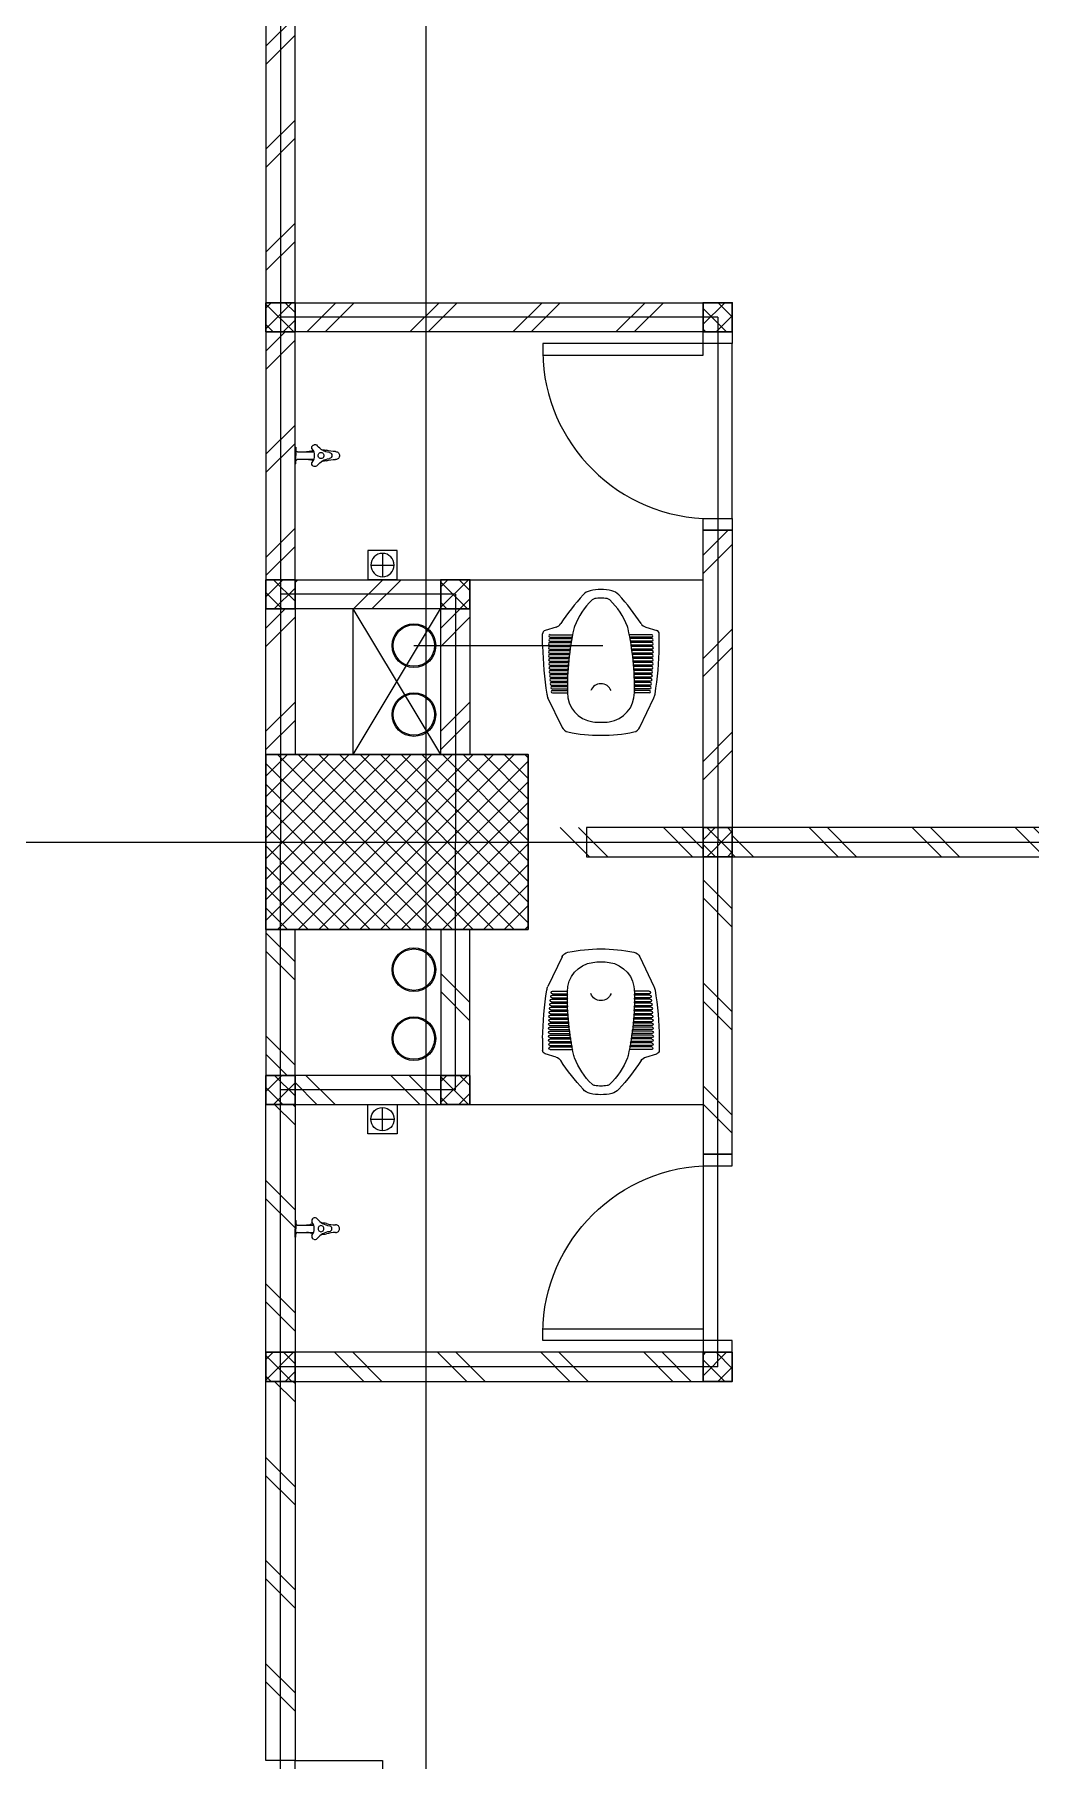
# Model space of a CAD drawing. Header units: millimetres. Extents: x -108 to 357, y -17 to 192.
# Drawn here: x 33.95 to 37.37, y 108.61 to 114.53 of the extents above; entities that cross this region are included whole.
import ezdxf

# ---------------------------------------------------------------- set-up
doc = ezdxf.new("R2010")
doc.units = ezdxf.units.MM
for name, color, linetype, lineweight in [('ars', 11, 'Continuous', 0), ('ars @ 1', 11, 'Continuous', 0), ('KOL', 1, 'Continuous', 30), ('KOLOM', 4, 'Continuous', 9), ('lan', 7, 'Continuous', 15), ('SANITAIR', 15, 'Continuous', 9), ('tem', 5, 'Continuous', 20), ('u', 6, 'Continuous', 20)]:
    doc.layers.add(name, color=color, linetype=linetype, lineweight=lineweight)
doc.layers.add('as', color=1, linetype='Continuous', plot=False)
doc.layers.add('Kusen', color=30, linetype='Continuous')

# ---------------------------------------------------------------- blocks, each defined once
blk = doc.blocks.new('KRAN ATAS')
for p, q in [((-0.0198, 0), (0, 0)), ((-0.0198, -0.0015), (-0.0198, 0)), ((0.0198, 0), (0, 0)), ((0.0198, -0.0015), (0.0198, 0)), ((-0.0193, -0.002), (0, -0.002)), ((-0.0087, -0.006), (-0.0087, -0.0441)), ((0.0193, -0.002), (0, -0.002)), ((0.0087, -0.006), (0.0087, -0.0441))]:
    blk.add_line(p, q)
for centre, radius, start, end in [((-0.0188, -0.0464), 0.00682, 67.5786, 152.7397), ((-0.0193, -0.0015), 0.0005, 180, 270), ((0, -0.0187), 0.0268, 232.9628, 307.0372), ((-0.0127, -0.006), 0.004, 0, 90), ((0.0743, -0.0604), 0.0878, 163.7486, 168.4446), ((-0.0388, -0.0275), 0.03, 343.7486, 0), ((0.0127, -0.006), 0.004, 90, 180), ((0.0388, -0.0275), 0.03, 180, 196.2514), ((-0.0743, -0.0604), 0.0878, 11.5554, 16.2514), ((0.0188, -0.0464), 0.00682, 27.2603, 112.4214), ((0.0193, -0.0015), 0.0005, 270, 0), ((-0.0191, -0.047), 0.00682, 147.2603, 232.4214), ((-0.0514, -0.0871), 0.0447, 7.4918, 50.9581), ((0.0743, -0.0604), 0.0878, 182.0552, 189.0251), ((-0.0892, -0.0965), 0.08, 0.3555, 16.2023), ((-0.0004, -0.0613), 0.0068, 86.5771, 273.4229), ((-0.0003, -0.0804), 0.00682, 187.5786, 272.7397), ((0.0004, -0.0613), 0.0068, 266.5771, 93.4229), ((0.0003, -0.0804), 0.00682, 267.2603, 352.4214), ((0.0514, -0.0871), 0.0447, 129.0419, 172.5082), ((0.0892, -0.0965), 0.08, 163.7977, 179.6445), ((-0.0743, -0.0604), 0.0878, 350.9749, 357.9448), ((0.0191, -0.047), 0.00682, 307.5786, 32.7397), ((-0.0004, -0.0965), 0.0088, 176.8553, 272.6444), ((0.0004, -0.0965), 0.0088, 267.3556, 3.1447)]:
    blk.add_arc(centre, radius, start, end)
blk = doc.blocks.new('AVOOR')
blk.add_lwpolyline([(-21.8185, -71.5914), (-21.9185, -71.5914), (-21.9185, -71.4914), (-21.8185, -71.4914)], close=True)
for points in [[(-21.8685, -71.5014), (-21.8685, -71.5814)], [(-21.9085, -71.5414), (-21.8285, -71.5414)]]:
    blk.add_lwpolyline(points)
blk.add_circle((-21.8685, -71.5414), 0.04)
blk = doc.blocks.new('CL J D')
for p, q in [((0.306, 0.1938), (0.3479, 0.1938)), ((0.3709, 0.1476), (0.3594, 0.1853)), ((0.0275, 0.1273), (0.1283, 0.1756)), ((0.145, 0.1598), (0.145, 0.1109)), ((0.1539, 0.1598), (0.1539, 0.1111)), ((0.1587, 0.1615), (0.1587, 0.1111)), ((0.1676, 0.1615), (0.1676, 0.1111)), ((0.1723, 0.1631), (0.1723, 0.1111)), ((0.1812, 0.1631), (0.1812, 0.1109)), ((0.186, 0.1645), (0.186, 0.1109)), ((0.1949, 0.1645), (0.1949, 0.1105)), ((0.1996, 0.1657), (0.1996, 0.1105)), ((0.2085, 0.1657), (0.2085, 0.11)), ((0.2133, 0.1667), (0.2133, 0.11)), ((0.2222, 0.1667), (0.2222, 0.1092)), ((0.2269, 0.1676), (0.2269, 0.1092)), ((0.2358, 0.1676), (0.2358, 0.1082)), ((0.2406, 0.1682), (0.2406, 0.1082)), ((0.2495, 0.1682), (0.2495, 0.107)), ((0.2542, 0.1687), (0.2542, 0.107)), ((0.2631, 0.1687), (0.2631, 0.1056)), ((0.2679, 0.169), (0.2679, 0.1056)), ((0.2768, 0.169), (0.2768, 0.104)), ((0.2815, 0.1692), (0.2815, 0.104)), ((0.2904, 0.1692), (0.2904, 0.1022)), ((0.2952, 0.1691), (0.2952, 0.1022)), ((0.3041, 0.1691), (0.3041, 0.1003)), ((0.3088, 0.1689), (0.3088, 0.1003)), ((0.3177, 0.1689), (0.3177, 0.0981)), ((0.3225, 0.1685), (0.3225, 0.0981)), ((0.3314, 0.1685), (0.3314, 0.0957)), ((0.3361, 0.1679), (0.3361, 0.0957)), ((0.345, 0.1679), (0.345, 0.093)), ((0.2631, -0.1812), (0.2631, -0.1181)), ((0.2679, -0.1815), (0.2679, -0.1181)), ((0.2768, -0.1815), (0.2768, -0.1165)), ((0.2815, -0.1816), (0.2815, -0.1165)), ((0.2904, -0.1816), (0.2904, -0.1147)), ((0.2952, -0.1816), (0.2952, -0.1147)), ((0.3041, -0.1816), (0.3041, -0.1127)), ((0.3088, -0.1813), (0.3088, -0.1127)), ((0.3177, -0.1813), (0.3177, -0.1105)), ((0.3225, -0.1809), (0.3225, -0.1105)), ((0.3314, -0.1809), (0.3314, -0.1081)), ((0.3361, -0.1803), (0.3361, -0.1081)), ((0.345, -0.1803), (0.345, -0.1055)), ((0.0275, -0.1398), (0.1283, -0.188)), ((0.145, -0.1722), (0.145, -0.1234)), ((0.1539, -0.1722), (0.1539, -0.1236)), ((0.1587, -0.174), (0.1587, -0.1236)), ((0.1676, -0.174), (0.1676, -0.1236)), ((0.1723, -0.1756), (0.1723, -0.1236)), ((0.1812, -0.1756), (0.1812, -0.1234)), ((0.186, -0.177), (0.186, -0.1234)), ((0.1949, -0.177), (0.1949, -0.123)), ((0.1996, -0.1782), (0.1996, -0.123)), ((0.2085, -0.1782), (0.2085, -0.1224)), ((0.2133, -0.1792), (0.2133, -0.1224)), ((0.2222, -0.1792), (0.2222, -0.1216)), ((0.2269, -0.18), (0.2269, -0.1216)), ((0.2358, -0.18), (0.2358, -0.1206)), ((0.2406, -0.1807), (0.2406, -0.1206)), ((0.2495, -0.1807), (0.2495, -0.1195)), ((0.2542, -0.1812), (0.2542, -0.1195)), ((0.3709, -0.16), (0.3594, -0.1977)), ((0.306, -0.2062), (0.3479, -0.2062))]:
    blk.add_line(p, q)
for centre, radius, start, end in [((0.1462, 0.1381), 0.0415, 97.43664, 115.58841), ((0.3183, -0.8979), 1.0917, 90.64465, 99.35641), ((0.3479, 0.1818), 0.012, 16.98371, 90), ((0.0403, 0.1006), 0.0297, 115.58841, 167.907), ((0.1495, 0.1598), 0.00445, 0, 180), ((0.1631, 0.1615), 0.00445, 0, 180), ((0.1768, 0.1631), 0.00445, 0, 180), ((0.1904, 0.1645), 0.00445, 0, 180), ((0.2041, 0.1657), 0.00445, 0, 180), ((0.2177, 0.1667), 0.00445, 0, 180), ((0.2314, 0.1676), 0.00445, 0, 180), ((0.245, 0.1682), 0.00445, 0, 180), ((0.2587, 0.1687), 0.00445, 0, 180), ((0.2723, 0.169), 0.00445, 0, 180), ((0.286, 0.1692), 0.00445, 0, 180), ((0.2996, 0.1691), 0.00445, 0, 180), ((0.3133, 0.1689), 0.00445, 0, 180), ((0.3269, 0.1685), 0.00445, 0, 180), ((0.3406, 0.1679), 0.00445, 0, 180), ((0.3992, 0.1563), 0.0297, 196.98371, 236.58705), ((-0.0629, -0.5443), 0.8096, 47.75416, 56.58705), ((0.5098, 0), 0.5098, 167.907, 180.70014), ((0.1458, 0.0077), 0.1009, 89.36458, 171.9631), ((0.1427, 0.1109), 0.00237, 271.71865, 0), ((0.1639, -0.8282), 0.9369, 77.60377, 91.04193), ((0.1563, 0.1111), 0.00237, 180, 0), ((0.17, 0.1111), 0.00237, 180, 0), ((0.1836, 0.1109), 0.00237, 180, 0), ((0.1973, 0.1105), 0.00237, 180, 0), ((0.2109, 0.11), 0.00237, 180, 0), ((0.2246, 0.1092), 0.00237, 180, 0), ((0.2382, 0.1082), 0.00237, 180, 0), ((0.2519, 0.107), 0.00237, 180, 0), ((0.2655, 0.1056), 0.00237, 180, 0), ((0.2792, 0.104), 0.00237, 180, 0), ((0.2928, 0.1022), 0.00237, 180, 0), ((0.3064, 0.1003), 0.00237, 180, 0), ((0.3201, 0.0981), 0.00237, 180, 0), ((0.3337, 0.0957), 0.00237, 180, 0), ((0.3474, 0.093), 0.00237, 180, 258.7357), ((0.3518, 0.0291), 0.0593, 68.96955, 77.12628), ((0.2831, -0.1497), 0.2509, 43.87855, 68.96955), ((0.1995, 0.0001), 0.1551, 171.9445, 182.3259), ((0.1409, -0.0052), 0.0359, 358.3993, 69.7102), ((0.4511, 0.0118), 0.0178, 9.30537, 43.87855), ((0.3402, -0.0063), 0.1302, 0.0418, 9.30537), ((0.4495, 0.0199), 0.0475, 13.4838, 47.75416), ((0.3402, -0.0063), 0.1598, 0.03404, 13.4838), ((0.5098, -0.0125), 0.5098, 179.29986, 192.093), ((0.1995, -0.0125), 0.1551, 177.6741, 188.0555), ((0.1458, -0.0202), 0.1009, 188.0369, 270.63542), ((0.1409, -0.0072), 0.0359, 290.2898, 1.6007), ((0.2831, 0.1372), 0.2509, 291.03045, 316.12145), ((0.4511, -0.0243), 0.0178, 316.12145, 350.69463), ((0.3402, -0.0061), 0.1302, 350.69463, 359.9582), ((0.4495, -0.0323), 0.0475, 312.24584, 346.5162), ((0.3402, -0.0061), 0.1598, 346.5162, 359.96596), ((0.1639, 0.8157), 0.9369, 268.95807, 282.39623), ((0.2382, -0.1206), 0.00237, 0, 180), ((0.2519, -0.1195), 0.00237, 0, 180), ((0.2655, -0.1181), 0.00237, 0, 180), ((0.2792, -0.1165), 0.00237, 0, 180), ((0.2928, -0.1147), 0.00237, 0, 180), ((0.3064, -0.1127), 0.00237, 0, 180), ((0.3201, -0.1105), 0.00237, 0, 180), ((0.3337, -0.1081), 0.00237, 0, 180), ((0.3474, -0.1055), 0.00237, 101.2643, 180), ((0.3518, -0.0415), 0.0593, 282.87372, 291.03045), ((-0.0629, 0.5318), 0.8096, 303.41295, 312.24584), ((0.0403, -0.113), 0.0297, 192.093, 244.41159), ((0.1427, -0.1234), 0.00237, 0, 88.28135), ((0.1495, -0.1722), 0.00445, 180, 0), ((0.1563, -0.1236), 0.00237, 0, 180), ((0.1631, -0.174), 0.00445, 180, 0), ((0.17, -0.1236), 0.00237, 0, 180), ((0.1768, -0.1756), 0.00445, 180, 0), ((0.1836, -0.1234), 0.00237, 0, 180), ((0.1904, -0.177), 0.00445, 180, 0), ((0.1973, -0.123), 0.00237, 0, 180), ((0.2109, -0.1224), 0.00237, 0, 180), ((0.2246, -0.1216), 0.00237, 0, 180), ((0.3992, -0.1687), 0.0297, 123.41295, 163.01629), ((0.1462, -0.1506), 0.0415, 244.41159, 262.56336), ((0.3183, 0.8854), 1.0917, 260.64359, 269.35535), ((0.2041, -0.1782), 0.00445, 180, 0), ((0.2177, -0.1792), 0.00445, 180, 0), ((0.2314, -0.18), 0.00445, 180, 0), ((0.245, -0.1807), 0.00445, 180, 0), ((0.2587, -0.1812), 0.00445, 180, 0), ((0.2723, -0.1815), 0.00445, 180, 0), ((0.286, -0.1816), 0.00445, 180, 0), ((0.2996, -0.1816), 0.00445, 180, 0), ((0.3133, -0.1813), 0.00445, 180, 0), ((0.3269, -0.1809), 0.00445, 180, 0), ((0.3406, -0.1803), 0.00445, 180, 0), ((0.3479, -0.1942), 0.012, 270, 343.01629)]:
    blk.add_arc(centre, radius, start, end)
blk = doc.blocks.new('P.60')
at = {"layer": 'Kusen'}
for points in [[(1472.8348, 997.5354), (1472.8748, 997.5354), (1472.8748, 997.4354), (1472.8348, 997.4354)], [(1473.4748, 997.5354), (1473.5148, 997.5354), (1473.5148, 997.4354), (1473.4748, 997.4354)], [(1472.8748, 996.8854), (1472.9148, 996.8854), (1472.9148, 997.4354), (1472.8748, 997.4354)]]:
    blk.add_lwpolyline(points, close=True, dxfattribs=at)
blk.add_arc((1472.8948, 997.4658), 0.5808, 268.02661, 356.99428, dxfattribs=at)
blk = doc.blocks.new('K 10.10')
at = {"layer": 'ars'}
h = blk.add_hatch(dxfattribs=at)
h.set_pattern_fill('_USER', color=256, scale=0.05, angle=45, double=1, pattern_type=0)
h.set_pattern_definition([(45, (0, 0), (-0.035355339, 0.035355339), []), (135, (0, 0), (-0.035355339, -0.035355339), [])])
h.paths.add_polyline_path([(1560.5383, 1380.4069), (1560.6383, 1380.4069), (1560.6383, 1380.5069), (1560.5383, 1380.5069)])
at = {"layer": 'KOL'}
blk.add_lwpolyline([(1560.5383, 1380.4069), (1560.6383, 1380.4069), (1560.6383, 1380.5069), (1560.5383, 1380.5069)], close=True, dxfattribs=at)
blk = doc.blocks.new('typikal-1')
at = {"layer": 'ars'}
for centre, radius in [((5.526, -0.0422), 0.075), ((5.526, -0.0422), 0.071), ((5.7625, -0.0422), 0.075), ((5.7625, -0.0422), 0.071)]:
    blk.add_circle(centre, radius, dxfattribs=at)
at = {"layer": 'as'}
for p, q in [((4.4, 1), (4.4, -0.5)), ((4.4, 1), (6.2, 1)), ((5.35, 0.1), (5.35, -0.5)), ((5.35, 0.1), (6.2, 0.1)), ((3, -0.5), (6.2, -0.5))]:
    blk.add_line(p, q, dxfattribs=at)
at = {"layer": 'lan'}
for p, q in [((5.09, 1.05), (4.49, 1.05)), ((5.3, 0.15), (5.3, 0.95))]:
    blk.add_line(p, q, dxfattribs=at)
at = {"layer": 'tem'}
for points in [[(6.15, 1.05), (6.25, 1.05), (6.25, 2.15), (6.15, 2.15)], [(5.13, 1.05), (6.15, 1.05), (6.15, 0.95), (5.13, 0.95)], [(4.45, -0.45), (4.35, -0.45), (4.35, 0.95), (4.45, 0.95)], [(6.15, 0.55), (6.25, 0.55), (6.25, 0.95), (6.15, 0.95)], [(5.4, 0.15), (5.9, 0.15), (5.9, 0.05), (5.4, 0.05)], [(5.4, -0.45), (5.3, -0.45), (5.3, 0.05), (5.4, 0.05)], [(3.05, -0.55), (4.35, -0.55), (4.35, -0.45), (3.05, -0.45)], [(4.45, -0.55), (5.3, -0.55), (5.3, -0.45), (4.45, -0.45)], [(5.9, -0.55), (5.4, -0.55), (5.4, -0.45), (5.9, -0.45)]]:
    blk.add_lwpolyline(points, close=True, dxfattribs=at)
at = {"layer": 'u'}
for points in [[(5.526, -0.0422), (5.526, 0.6064)], [(5.9, -0.25), (5.3996, 0.0495)], [(5.9, 0.05), (5.4, -0.25)], [(5.9, -0.25), (5.4, -0.25)]]:
    blk.add_lwpolyline(points, dxfattribs=at)
at = {"layer": 'KOLOM', "extrusion": (0, 0, -1), "xscale": -1, "zscale": -1, "rotation": 180}
for p in [(-1564.9883, 1381.4569), (-1566.7883, 1381.4569), (-1565.9383, 1380.5569), (-1564.9883, 1379.9569), (-1565.9383, 1379.9569)]:
    blk.add_blockref('K 10.10', p, dxfattribs=at)
at = {"layer": 'Kusen'}
blk.add_blockref('P.60', (-1468.3848, -996.4854), dxfattribs=at)
at = {"layer": 'SANITAIR', "extrusion": (0, 0, -1), "xscale": -1, "zscale": -1, "rotation": 180}
blk.add_blockref('CL J D', (-5.8335, 0.5932), dxfattribs=at)
at = {"layer": 'SANITAIR', "xscale": -1, "rotation": 180}
blk.add_blockref('AVOOR', (27.1181, -71.6914), dxfattribs=at)
at = {"layer": 'SANITAIR', "extrusion": (0, 0, -1), "xscale": 1.450644103627577, "yscale": 1.450644103627577, "zscale": -1.450644103627577, "rotation": 180.0386559153115}
blk.add_blockref('KRAN ATAS', (-4.874, -0.45), dxfattribs=at)
blk = doc.blocks.new("k1'")
at = {"layer": 'ars'}
h = blk.add_hatch(dxfattribs=at)
h.set_pattern_fill('_USER', color=256, scale=0.05, angle=45, double=1, pattern_type=0)
h.set_pattern_definition([(45, (0, -5), (-0.03535534, 0.03535534), []), (135, (0, -5), (-0.03535534, -0.03535534), [])])
h.paths.add_polyline_path([(-0.3, -0.45), (0.3, -0.45), (0.3, 0.45), (-0.3, 0.45)])
at = {"layer": 'KOL'}
blk.add_lwpolyline([(-0.3, -0.45), (0.3, -0.45), (0.3, 0.45), (-0.3, 0.45)], close=True, dxfattribs=at)
blk = doc.blocks.new('A-4')
at = {"layer": 'ars'}
h = blk.add_hatch(dxfattribs=at)
h.set_pattern_fill('TEMBOK', color=256, scale=0.25)
h.set_pattern_definition([(45, (-6.25016, -26.565), (-0.1767767, 0.1767767), []), (45, (-6.18766, -26.565), (-0.1767767, 0.1767767), [])])
h.paths.add_polyline_path([(1, 25.2), (1.1, 25.2), (1.1, 23.9), (1, 23.9)])
h = blk.add_hatch(dxfattribs=at)
h.set_pattern_fill('TEMBOK', color=256, scale=0.25)
h.set_pattern_definition([(45, (-2.895, 11.025), (-0.1767767, 0.1767767), []), (45, (-2.8325, 11.025), (-0.1767767, 0.1767767), [])])
h.paths.add_polyline_path([(2.5, 23.8), (1.1, 23.8), (1.1, 23.9), (2.5, 23.9)])
h = blk.add_hatch(dxfattribs=at)
h.set_pattern_fill('TEMBOK', color=256, scale=0.25)
h.set_pattern_definition([(45, (-6.25016, -27.965), (-0.1767767, 0.1767767), []), (45, (-6.18766, -27.965), (-0.1767767, 0.1767767), [])])
h.paths.add_polyline_path([(1, 23.8), (1.1, 23.8), (1.1, 22.95), (1, 22.95)])
h = blk.add_hatch(dxfattribs=at)
h.set_pattern_fill('TEMBOK', color=256, scale=0.25)
h.set_pattern_definition([(45, (-4.75016, -28.665), (-0.1767767, 0.1767767), []), (45, (-4.68766, -28.665), (-0.1767767, 0.1767767), [])])
h.paths.add_polyline_path([(2.5, 23.12), (2.6, 23.12), (2.6, 22.1), (2.5, 22.1)])
h = blk.add_hatch(dxfattribs=at)
h.set_pattern_fill('TEMBOK', color=256, scale=0.25)
h.set_pattern_definition([(45, (-3.795, 10.075), (-0.1767767, 0.1767767), []), (45, (-3.7325, 10.075), (-0.1767767, 0.1767767), [])])
h.paths.add_polyline_path([(1.6, 22.85), (1.1, 22.85), (1.1, 22.95), (1.6, 22.95)])
h = blk.add_hatch(dxfattribs=at)
h.set_pattern_fill('TEMBOK', color=256, scale=0.25)
h.set_pattern_definition([(45, (-6.25016, -28.915), (-0.1767767, 0.1767767), []), (45, (-6.18766, -28.915), (-0.1767767, 0.1767767), [])])
h.paths.add_polyline_path([(1, 22.85), (1.1, 22.85), (1.1, 22.35), (1, 22.35)])
h = blk.add_hatch(dxfattribs=at)
h.set_pattern_fill('TEMBOK', color=256, scale=0.25)
h.set_pattern_definition([(45, (-5.65016, -28.915), (-0.1767767, 0.1767767), []), (45, (-5.58766, -28.915), (-0.1767767, 0.1767767), [])])
h.paths.add_polyline_path([(1.6, 22.85), (1.7, 22.85), (1.7, 22.35), (1.6, 22.35)])
h = blk.add_hatch(dxfattribs=at)
h.set_pattern_fill('TEMBOK', color=256, scale=0.25, angle=90)
h.set_pattern_definition([(135, (8.72464, 59.18587), (-0.1767767, -0.1767767), []), (135, (8.72464, 59.24837), (-0.1767767, -0.1767767), [])])
h.paths.add_polyline_path([(2.5, 20.98), (2.5, 22), (2.6, 22), (2.6, 20.98)])
h = blk.add_hatch(dxfattribs=at)
h.set_pattern_fill('TEMBOK', color=256, scale=0.25, angle=90)
h.set_pattern_definition([(135, (10.22464, 59.18587), (-0.1767767, -0.1767767), []), (135, (10.22464, 59.24837), (-0.1767767, -0.1767767), [])])
h.paths.add_polyline_path([(1, 21.25), (1, 21.75), (1.1, 21.75), (1.1, 21.25)])
h = blk.add_hatch(dxfattribs=at)
h.set_pattern_fill('TEMBOK', color=256, scale=0.25, angle=90)
h.set_pattern_definition([(135, (9.62464, 59.18587), (-0.1767767, -0.1767767), []), (135, (9.62464, 59.24837), (-0.1767767, -0.1767767), [])])
h.paths.add_polyline_path([(1.6, 21.25), (1.6, 21.75), (1.7, 21.75), (1.7, 21.25)])
h = blk.add_hatch(dxfattribs=at)
h.set_pattern_fill('TEMBOK', color=256, scale=0.25, angle=90)
h.set_pattern_definition([(135, (13.72464, 57.45587), (-0.1767767, -0.1767767), []), (135, (13.72464, 57.51837), (-0.1767767, -0.1767767), [])])
h.paths.add_polyline_path([(1.1, 21.25), (1.1, 21.15), (1.6, 21.15), (1.6, 21.25)])
h = blk.add_hatch(dxfattribs=at)
h.set_pattern_fill('TEMBOK', color=256, scale=0.25, angle=90)
h.set_pattern_definition([(135, (10.22464, 58.33587), (-0.1767767, -0.1767767), []), (135, (10.22464, 58.39837), (-0.1767767, -0.1767767), [])])
h.paths.add_polyline_path([(1, 20.3), (1, 21.15), (1.1, 21.15), (1.1, 20.3)])
h = blk.add_hatch(dxfattribs=at)
h.set_pattern_fill('TEMBOK', color=256, scale=0.25, angle=90)
h.set_pattern_definition([(135, (12.82464, 56.50587), (-0.1767767, -0.1767767), []), (135, (12.82464, 56.56837), (-0.1767767, -0.1767767), [])])
h.paths.add_polyline_path([(1.1, 20.3), (1.1, 20.2), (2.5, 20.2), (2.5, 20.3)])
h = blk.add_hatch(dxfattribs=at)
h.set_pattern_fill('TEMBOK', color=256, scale=0.25, angle=90)
h.set_pattern_definition([(135, (10.22464, 57.38587), (-0.1767767, -0.1767767), []), (135, (10.22464, 57.44837), (-0.1767767, -0.1767767), [])])
h.paths.add_polyline_path([(1, 18.9), (1, 20.2), (1.1, 20.2), (1.1, 18.9)])
at = {"layer": 'ars @ 1'}
h = blk.add_hatch(dxfattribs=at)
h.set_pattern_fill('TEMBOK', color=256, scale=0.25, angle=90)
h.set_pattern_definition([(135, (4.92464, 54.60587), (-0.1767767, -0.1767767), []), (135, (4.92464, 54.66837), (-0.1767767, -0.1767767), [])])
h.paths.add_polyline_path([(1.9, 22), (1.9, 22.1), (2.5, 22.1), (2.5, 22)])
h = blk.add_hatch(dxfattribs=at)
h.set_pattern_fill('TEMBOK', color=256, scale=0.25, angle=90)
h.set_pattern_definition([(135, (5.42464, 54.60587), (-0.1767767, -0.1767767), []), (135, (5.42464, 54.66837), (-0.1767767, -0.1767767), [])])
h.paths.add_polyline_path([(2.6, 22), (2.6, 22.1), (3.7, 22.1), (3.7, 22)])
at = {"layer": 'ars'}
for centre, radius in [((1.5078, 21.6125), 0.075), ((1.5078, 21.6125), 0.071), ((1.5078, 21.376), 0.075), ((1.5078, 21.376), 0.071)]:
    blk.add_circle(centre, radius, dxfattribs=at)
at = {"layer": 'as'}
for p, q in [((1.55, 13.35), (1.55, 43.13)), ((-6.55, 22.05), (6.55, 22.05)), ((1.05, 18.85), (1.05, 22.05)), ((1.65, 21.2), (1.65, 22.05)), ((2.55, 20.25), (2.55, 22.05)), ((1.65, 21.2), (1.05, 21.2)), ((2.55, 20.25), (1.05, 20.25))]:
    blk.add_line(p, q, dxfattribs=at)
at = {"layer": 'lan'}
for p, q in [((1.7, 21.15), (2.5, 21.15)), ((2.5, 20.94), (2.5, 20.38))]:
    blk.add_line(p, q, dxfattribs=at)
at = {"layer": 'tem'}
for points in [[(2.6, 20.98), (2.6, 22), (2.5, 22), (2.5, 20.98)], [(1, 21.75), (1, 21.25), (1.1, 21.25), (1.1, 21.75)], [(1.7, 21.25), (1.7, 21.75), (1.6, 21.75), (1.6, 21.25)], [(1.1, 21.25), (1.1, 21.15), (1.6, 21.15), (1.6, 21.25)], [(1, 20.3), (1, 21.15), (1.1, 21.15), (1.1, 20.3)], [(1.1, 20.3), (1.1, 20.2), (2.5, 20.2), (2.5, 20.3)], [(1, 18.9), (1, 20.2), (1.1, 20.2), (1.1, 18.9)], [(1.1, 18.8), (1.1, 18.9), (1.4, 18.9), (1.4, 18.8)]]:
    blk.add_lwpolyline(points, close=True, dxfattribs=at)
at = {"layer": 'KOL', "rotation": 90}
blk.add_blockref("k1'", (1.45, 22.05), dxfattribs=at)
at = {"layer": 'KOLOM', "extrusion": (0, 0, -1), "zscale": -1, "rotation": 270}
for p in [(-1381.5069, 1581.7883), (-1382.1069, 1581.7883), (-1381.5069, 1580.8383), (-1383.0069, 1580.8383)]:
    blk.add_blockref('K 10.10', p, dxfattribs=at)
at = {"layer": 'Kusen', "xscale": -1, "rotation": 270}
blk.add_blockref('P.60', (-994.9354, -1452.5348), dxfattribs=at)
at = {"layer": 'lan', "rotation": 270}
blk.add_blockref('typikal-1', (1.55, 28.25), dxfattribs=at)
at = {"layer": 'SANITAIR', "extrusion": (0, 0, -1), "zscale": -1, "rotation": 270}
blk.add_blockref('CL J D', (-2.1432, 21.6835), dxfattribs=at)
at = {"layer": 'SANITAIR', "rotation": 90}
blk.add_blockref('AVOOR', (-70.1414, 42.9681), dxfattribs=at)
at = {"layer": 'SANITAIR', "extrusion": (0, 0, -1), "xscale": -1.450644103627577, "yscale": 1.450644103627582, "zscale": -1.450644103627577, "rotation": 269.9613440846884}
blk.add_blockref('KRAN ATAS', (-1.1, 20.724), dxfattribs=at)

msp = doc.modelspace()

# ---------------------------------------------------------------- block references
msp.add_blockref('A-4', (33.74738, 89.70808))

doc.saveas('drawing.dxf')
